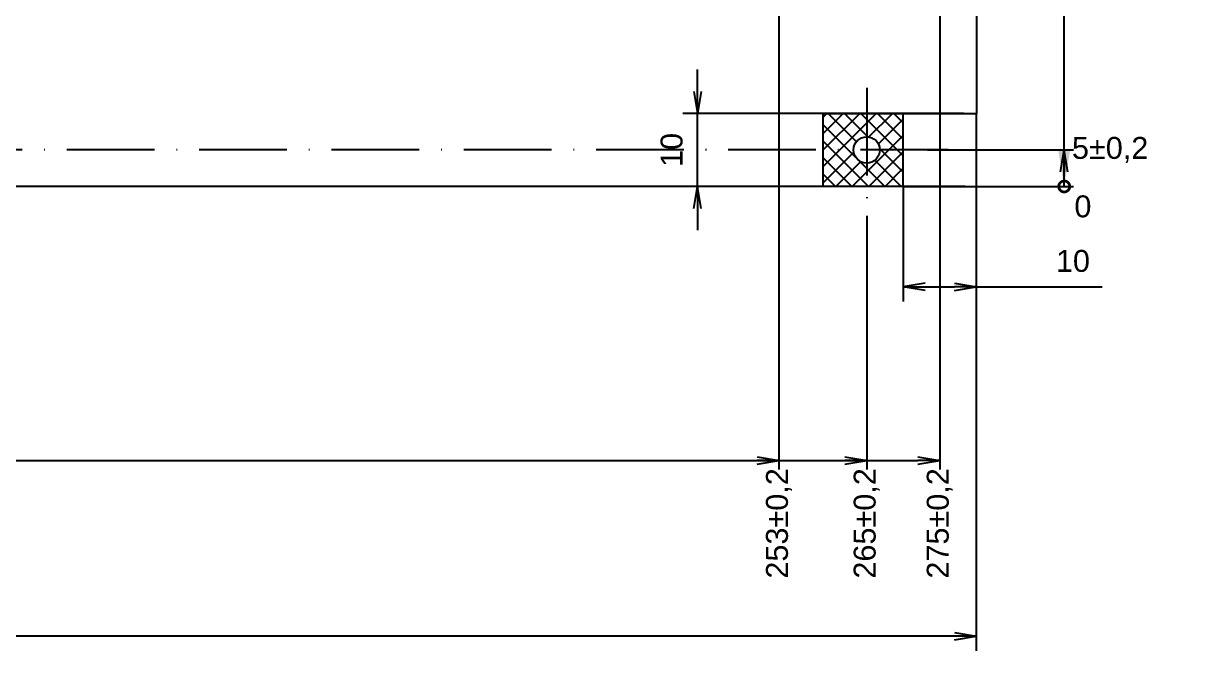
# Model space of a CAD drawing. Extents: x -34 to 51106, y -14166 to 1700.
# Drawn here: x 422.9 to 582.1, y -48.5 to 37.4 of the extents above; entities that cross this region are included whole.
import ezdxf

# ---------------------------------------------------------------- set-up
doc = ezdxf.new("R2010")
doc.units = 0
doc.linetypes.add('ACAD_ISO10W100', pattern=[18, 12, -3, 0, -3])
doc.layers.get('0').update_dxf_attribs({"linetype": 'CONTINUOUS'})
doc.layers.get('DEFPOINTS').update_dxf_attribs({"linetype": 'CONTINUOUS'})
for name, color, linetype in [('1', 1, 'CONTINUOUS'), ('ОСИ', 3, 'ACAD_ISO10W100'), ('РАЗМЕРЫ', 2, 'CONTINUOUS'), ('ШТРИХОВКА', 80, 'CONTINUOUS')]:
    doc.layers.add(name, color=color, linetype=linetype)
doc.styles.add('ARIAL', font='arial.ttf', dxfattribs={"height": 3})
doc.dimstyles.new('ARIAL', dxfattribs={"dimscale": 0, "dimtxt": 3, "dimasz": 3, "dimexe": 2, "dimexo": 0, "dimgap": 2, "dimtad": 1, "dimtoh": 1, "dimdec": 1, "dimrnd": 0.1, "dimzin": 9, "dimtxsty": 'ARIAL', "dimblk": 'OPEN', "dimcen": -3, "dimdle": 1.25, "dimclrd": 256, "dimclre": 256, "dimclrt": 256, "dimazin": 3, "dimtfac": 1, "dimtdec": 1, "dimtmove": 0, "dimatfit": 3, "dimtvp": 1.5, "dimtolj": 1, "dimtzin": 1})
doc.dimstyles.new('BASA', dxfattribs={"dimtxt": 3, "dimasz": 3, "dimexe": 1.25, "dimexo": 0, "dimgap": 0, "dimtad": 0, "dimjust": 4, "dimtoh": 1, "dimdec": 1, "dimtxsty": 'ARIAL', "dimblk1": 'DOTSMALL', "dimblk2": 'OPEN', "dimsah": 1, "dimcen": 2.5, "dimclrd": 256, "dimclre": 256, "dimclrt": 256, "dimazin": 3, "dimtfac": 1, "dimtdec": 1, "dimtmove": 0, "dimatfit": 3})

# ---------------------------------------------------------------- blocks, each defined once
blk = doc.blocks.new('_DOTSMALL')
at = {"color": 0, "linetype": 'BYBLOCK', "const_width": 0.5}
blk.add_lwpolyline([(-0.0625, 0, 1), (0.0625, 0, 1)], format="xyb", close=True, dxfattribs=at)
blk = doc.blocks.new('_OPEN')
at = {"color": 0, "linetype": 'BYBLOCK'}
for p, q in [((-1, 0.167), (0, 0)), ((-1, -0.167), (0, 0)), ((0, 0), (-1, 0))]:
    blk.add_line(p, q, dxfattribs=at)
blk = doc.blocks.new('*D303')
at = {"layer": 'DEFPOINTS', "color": 0}
for p in [(526.28, 113.09), (273.28, 25.09), (526.28, -22.4)]:
    blk.add_point(p, dxfattribs=at)
at = {"layer": 'РАЗМЕРЫ'}
for p, q in [((526.28, 113.09), (526.28, -23.65)), ((273.28, 25.09), (273.28, -23.65)), ((273.28, -22.4), (523.28, -22.4))]:
    blk.add_line(p, q, dxfattribs=at)
at = {"layer": 'РАЗМЕРЫ', "xscale": 3, "yscale": 3, "zscale": 3, "rotation": 180}
blk.add_blockref('_DOTSMALL', (273.28, -22.4), dxfattribs=at)
at = {"layer": 'РАЗМЕРЫ', "xscale": 3, "yscale": 3, "zscale": 3}
blk.add_blockref('_OPEN', (526.28, -22.4), dxfattribs=at)
at = {"layer": 'РАЗМЕРЫ', "insert": (526.28, -31.03), "char_height": 3, "attachment_point": 5, "rotation": 90, "style": 'ARIAL'}
blk.add_mtext('253±0,2', dxfattribs=at)
blk = doc.blocks.new('*D305')
at = {"layer": 'DEFPOINTS', "color": 0}
for p in [(273.28, 25.09), (553.28, 25.09), (273.28, -46.46)]:
    blk.add_point(p, dxfattribs=at)
at = {"layer": 'РАЗМЕРЫ'}
for p, q in [((273.28, 25.09), (273.28, -48.46)), ((553.28, 25.09), (553.28, -48.46)), ((550.28, -46.46), (276.28, -46.46))]:
    blk.add_line(p, q, dxfattribs=at)
at = {"layer": 'РАЗМЕРЫ', "xscale": 3, "yscale": 3, "zscale": 3, "rotation": 180}
blk.add_blockref('_OPEN', (273.28, -46.46), dxfattribs=at)
at = {"layer": 'РАЗМЕРЫ', "xscale": 3, "yscale": 3, "zscale": 3}
blk.add_blockref('_OPEN', (553.28, -46.46), dxfattribs=at)
at = {"layer": 'РАЗМЕРЫ', "insert": (409.38, -42.93), "char_height": 3, "attachment_point": 5, "style": 'ARIAL'}
blk.add_mtext('\\A1;280', dxfattribs=at)
blk = doc.blocks.new('*D300')
at = {"layer": 'DEFPOINTS', "color": 0}
for p in [(273.28, 25.09), (538.28, 11.06), (538.28, -22.4)]:
    blk.add_point(p, dxfattribs=at)
at = {"layer": 'РАЗМЕРЫ'}
for p, q in [((273.28, 25.09), (273.28, -23.65)), ((538.28, 11.06), (538.28, -23.65)), ((273.28, -22.4), (535.28, -22.4))]:
    blk.add_line(p, q, dxfattribs=at)
at = {"layer": 'РАЗМЕРЫ', "xscale": 3, "yscale": 3, "zscale": 3, "rotation": 180}
blk.add_blockref('_DOTSMALL', (273.28, -22.4), dxfattribs=at)
at = {"layer": 'РАЗМЕРЫ', "xscale": 3, "yscale": 3, "zscale": 3}
blk.add_blockref('_OPEN', (538.28, -22.4), dxfattribs=at)
at = {"layer": 'РАЗМЕРЫ', "insert": (538.28, -31.03), "char_height": 3, "attachment_point": 5, "rotation": 90, "style": 'ARIAL'}
blk.add_mtext('265±0,2', dxfattribs=at)
blk = doc.blocks.new('*D301')
at = {"layer": 'DEFPOINTS', "color": 0}
for p in [(548.28, 191.06), (273.28, 25.09), (548.28, -22.4)]:
    blk.add_point(p, dxfattribs=at)
at = {"layer": 'РАЗМЕРЫ'}
for p, q in [((548.28, 191.06), (548.28, -23.65)), ((273.28, 25.09), (273.28, -23.65)), ((273.28, -22.4), (545.28, -22.4))]:
    blk.add_line(p, q, dxfattribs=at)
at = {"layer": 'РАЗМЕРЫ', "xscale": 3, "yscale": 3, "zscale": 3, "rotation": 180}
blk.add_blockref('_DOTSMALL', (273.28, -22.4), dxfattribs=at)
at = {"layer": 'РАЗМЕРЫ', "xscale": 3, "yscale": 3, "zscale": 3}
blk.add_blockref('_OPEN', (548.28, -22.4), dxfattribs=at)
at = {"layer": 'РАЗМЕРЫ', "insert": (548.28, -31.03), "char_height": 3, "attachment_point": 5, "rotation": 90, "style": 'ARIAL'}
blk.add_mtext('275±0,2', dxfattribs=at)
blk = doc.blocks.new('*D307')
at = {"layer": 'DEFPOINTS', "color": 0}
for p in [(546.61, 20.09), (565.31, 20.09), (543.28, 15.09)]:
    blk.add_point(p, dxfattribs=at)
at = {"layer": 'РАЗМЕРЫ'}
for p, q in [((546.61, 20.09), (566.56, 20.09)), ((565.31, 15.09), (565.31, 17.09)), ((543.28, 15.09), (566.56, 15.09))]:
    blk.add_line(p, q, dxfattribs=at)
at = {"layer": 'РАЗМЕРЫ', "xscale": 3, "yscale": 3, "zscale": 3}
for name, p, rotation in [('_OPEN', (565.31, 20.09), 90), ('_DOTSMALL', (565.31, 15.09), 270)]:
    blk.add_blockref(name, p, dxfattribs=dict(at, rotation=rotation))
at = {"layer": 'РАЗМЕРЫ', "insert": (571.59, 20.09), "char_height": 3, "attachment_point": 5, "style": 'ARIAL'}
blk.add_mtext('5±0,2', dxfattribs=at)
blk = doc.blocks.new('*D308')
at = {"layer": 'DEFPOINTS', "color": 0}
for p in [(526.28, 113.09), (565.31, 113.09), (543.28, 15.09)]:
    blk.add_point(p, dxfattribs=at)
at = {"layer": 'РАЗМЕРЫ'}
for p, q in [((526.28, 113.09), (566.56, 113.09)), ((565.31, 15.09), (565.31, 110.09)), ((543.28, 15.09), (566.56, 15.09))]:
    blk.add_line(p, q, dxfattribs=at)
at = {"layer": 'РАЗМЕРЫ', "xscale": 3, "yscale": 3, "zscale": 3}
for name, p, rotation in [('_OPEN', (565.31, 113.09), 90), ('_DOTSMALL', (565.31, 15.09), 270)]:
    blk.add_blockref(name, p, dxfattribs=dict(at, rotation=rotation))
at = {"layer": 'РАЗМЕРЫ', "insert": (572.75, 113.09), "char_height": 3, "attachment_point": 5, "style": 'ARIAL'}
blk.add_mtext('98±0,2', dxfattribs=at)
blk = doc.blocks.new('*D310')
at = {"layer": 'DEFPOINTS', "color": 0}
for p in [(548.28, 200.09), (565.31, 200.09), (543.28, 15.09)]:
    blk.add_point(p, dxfattribs=at)
at = {"layer": 'РАЗМЕРЫ'}
for p, q in [((548.28, 200.09), (566.56, 200.09)), ((565.31, 15.09), (565.31, 197.09)), ((543.28, 15.09), (566.56, 15.09))]:
    blk.add_line(p, q, dxfattribs=at)
at = {"layer": 'РАЗМЕРЫ', "xscale": 3, "yscale": 3, "zscale": 3}
for name, p, rotation in [('_OPEN', (565.31, 200.09), 90), ('_DOTSMALL', (565.31, 15.09), 270)]:
    blk.add_blockref(name, p, dxfattribs=dict(at, rotation=rotation))
at = {"layer": 'РАЗМЕРЫ', "insert": (573.78, 200.09), "char_height": 3, "attachment_point": 5, "style": 'ARIAL'}
blk.add_mtext('185±0,2', dxfattribs=at)
blk = doc.blocks.new('*D313')
at = {"layer": 'DEFPOINTS', "color": 0}
for p in [(543.28, 15.09), (553.28, 15.09), (543.28, 1.35)]:
    blk.add_point(p, dxfattribs=at)
at = {"layer": 'РАЗМЕРЫ'}
for p, q in [((543.28, 15.09), (543.28, -0.65)), ((553.28, 15.09), (553.28, -0.65)), ((546.28, 1.35), (550.28, 1.35)), ((553.28, 1.35), (570.51, 1.35))]:
    blk.add_line(p, q, dxfattribs=at)
at = {"layer": 'РАЗМЕРЫ', "xscale": 3, "yscale": 3, "zscale": 3, "rotation": 180}
blk.add_blockref('_OPEN', (543.28, 1.35), dxfattribs=at)
at = {"layer": 'РАЗМЕРЫ', "xscale": 3, "yscale": 3, "zscale": 3}
blk.add_blockref('_OPEN', (553.28, 1.35), dxfattribs=at)
at = {"layer": 'РАЗМЕРЫ', "insert": (566.5, 4.88), "char_height": 3, "attachment_point": 5, "style": 'ARIAL'}
blk.add_mtext('\\A1;10', dxfattribs=at)
blk = doc.blocks.new('*D314')
at = {"layer": 'DEFPOINTS', "color": 0}
for p in [(515.13, 25.09), (551.58, 25.09), (551.76, 15.09)]:
    blk.add_point(p, dxfattribs=at)
at = {"layer": 'РАЗМЕРЫ'}
for p, q in [((515.13, 28.09), (515.13, 31.09)), ((551.58, 25.09), (513.13, 25.09)), ((515.13, 15.09), (515.13, 25.09)), ((551.76, 15.09), (513.13, 15.09)), ((515.13, 12.09), (515.13, 9.09))]:
    blk.add_line(p, q, dxfattribs=at)
at = {"layer": 'РАЗМЕРЫ', "xscale": 3, "yscale": 3, "zscale": 3}
for p, rotation in [((515.13, 25.09), 270), ((515.13, 15.09), 90)]:
    blk.add_blockref('_OPEN', p, dxfattribs=dict(at, rotation=rotation))
at = {"layer": 'РАЗМЕРЫ', "insert": (511.6, 20.09), "char_height": 3, "attachment_point": 5, "rotation": 90, "style": 'ARIAL'}
blk.add_mtext('\\A1;10', dxfattribs=at)

msp = doc.modelspace()

# ---------------------------------------------------------------- hatches: boundary and pattern name
at = {"layer": 'ШТРИХОВКА'}
h = msp.add_hatch(dxfattribs=at)
h.set_pattern_fill('ANSI37', color=256, scale=0.5, angle=90)
h.set_pattern_definition([(135, (-1559.4797, 2860.6872), (-1.122532, -1.122532), []), (225, (-1559.4797, 2860.6872), (1.122532, -1.122532), [])])
edge = h.paths.add_edge_path()
edge.add_arc((538.2841, 20.089), 1.8, 180, 270)
edge.add_line((538.2841, 18.289), (538.2841, 15.089))
edge.add_line((538.2841, 15.089), (532.2841, 15.089))
edge.add_line((532.2841, 15.089), (532.2841, 20.089))
edge.add_line((532.2841, 20.089), (536.4841, 20.089))
edge = h.paths.add_edge_path()
edge.add_line((543.2841, 20.089), (543.2841, 15.089))
edge.add_line((543.2841, 15.089), (538.2841, 15.089))
edge.add_line((538.2841, 15.089), (538.2841, 18.289))
edge.add_arc((538.2841, 20.089), 1.8, 270, 360)
edge.add_line((540.0841, 20.089), (543.2841, 20.089))
edge = h.paths.add_edge_path()
edge.add_line((543.2841, 25.089), (543.2841, 20.089))
edge.add_line((543.2841, 20.089), (540.0841, 20.089))
edge.add_arc((538.2841, 20.089), 1.8, 0, 90)
edge.add_line((538.2841, 21.889), (538.2841, 25.089))
edge.add_line((538.2841, 25.089), (543.2841, 25.089))
edge = h.paths.add_edge_path()
edge.add_line((538.2841, 25.089), (538.2841, 21.889))
edge.add_arc((538.2841, 20.089), 1.8, 90, 180)
edge.add_line((536.4841, 20.089), (532.2841, 20.089))
edge.add_line((532.2841, 20.089), (532.2841, 25.089))
edge.add_line((532.2841, 25.089), (538.2841, 25.089))

# ---------------------------------------------------------------- linework, layer by layer
for p, q in [((553.2841, 205.089), (553.2841, 25.089)), ((543.2841, 25.089), (553.2841, 25.089)), ((543.2841, 15.089), (543.2841, 25.089)), ((543.2841, 15.089), (283.2841, 15.089))]:
    msp.add_line(p, q)
msp.add_circle((538.2841, 20.089), 1.8)
at = {"layer": '1'}
for q in [(543.2841, 25.089), (532.2841, 15.089)]:
    msp.add_line((532.2841, 25.089), q, dxfattribs=at)
at = {"layer": 'ОСИ'}
for p, q in [((538.2841, 28.609), (538.2841, 11.0558)), ((549.442, 20.089), (283.2841, 20.089))]:
    msp.add_line(p, q, dxfattribs=at)

# ---------------------------------------------------------------- texts
at = {"layer": 'РАЗМЕРЫ', "insert": (566.6996, 13.8693), "char_height": 3, "width": 2.795527, "attachment_point": 1, "style": 'ARIAL'}
msp.add_mtext('0', dxfattribs=at)

# ---------------------------------------------------------------- dimensions: what is measured, and where the dimension line sits
at = {"layer": 'РАЗМЕРЫ'}
for base, p2, picture, middle in [((565.307, 200.089), (548.2841, 200.089), '*D310', (573.7776, 200.089)), ((565.307, 113.0934), (526.2842, 113.0934), '*D308', (572.7534, 113.0934)), ((565.307, 20.089), (546.614, 20.089), '*D307', (571.588, 20.089))]:
    dim = msp.add_linear_dim(base=base, p1=(543.2841, 15.089), p2=p2, angle=90, dimstyle='BASA', override={"dimgap": 0, "dimtol": 1, "dimlim": 0, "dimtp": 0.2, "dimtm": 0.2}, dxfattribs=at)
    dim.commit()
    dim.dimension.update_dxf_attribs({"geometry": picture, "text_midpoint": middle})
for base, p2, picture, middle in [((548.2841, -22.3966), (548.2841, 191.0558), '*D301', (548.2841, -31.0341)), ((526.2842, -22.3966), (526.2842, 113.0934), '*D303', (526.2842, -31.0341)), ((538.2841, -22.3966), (538.2841, 11.0558), '*D300', (538.2841, -31.0341))]:
    dim = msp.add_linear_dim(base=base, p1=(273.2841, 25.089), p2=p2, dimstyle='BASA', override={"dimgap": 0, "dimtol": 1, "dimlim": 0, "dimtp": 0.2, "dimtm": 0.2}, dxfattribs=at)
    dim.commit()
    dim.dimension.update_dxf_attribs({"geometry": picture, "text_midpoint": middle})
for base, p1, p2, angle, picture, middle in [((515.1278, 25.089), (551.7588, 15.089), (551.5762, 25.089), 90, '*D314', (515.1278, 20.089)), ((543.2841, 1.3481), (553.2841, 15.089), (543.2841, 15.089), 180, '*D313', (566.5049, 1.3481))]:
    dim = msp.add_linear_dim(base=base, p1=p1, p2=p2, angle=angle, dimstyle='ARIAL', override={"dimscale": 1}, dxfattribs=at)
    dim.commit()
    dim.dimension.update_dxf_attribs({"geometry": picture, "text_midpoint": middle, "dimtype": 160})
dim = msp.add_linear_dim(base=(273.2841, -46.4595), p1=(553.2841, 25.089), p2=(273.2841, 25.089), dimstyle='ARIAL', override={"dimscale": 1}, dxfattribs=at)
dim.commit()
dim.dimension.update_dxf_attribs({"geometry": '*D305', "text_midpoint": (409.3821, -46.4595), "dimtype": 160})

# ---------------------------------------------------------------- leaders
msp.add_leader([(565.307, 15.089), (565.307, 35.5782)], dimstyle='ARIAL', override={"dimscale": 1, "dimasz": 5, "dimtad": 0}, dxfattribs=at)

doc.saveas('drawing.dxf')
